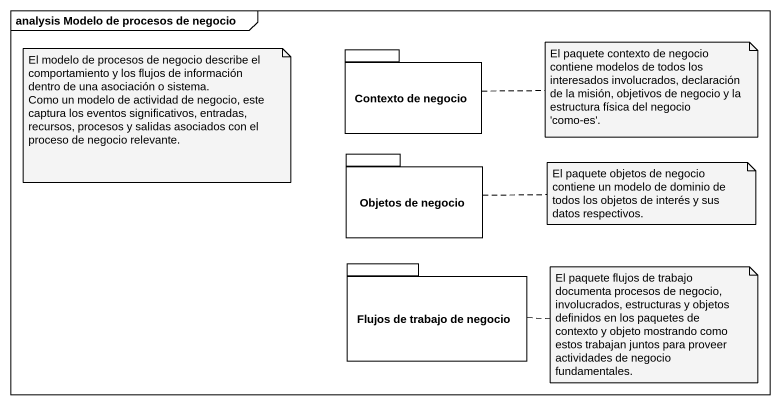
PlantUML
@startuml
mainframe analysis Modelo de procesos de negocio
package "Contexto de negocio" as Contexto_de_negocio {
}
package "Objetos de negocio" as Objetos_de_negocio {
}
package "Flujos de trabajo de negocio" as Flujos_de_trabajo_de_negocio {
}
note as N1
  El modelo de procesos de negocio describe el comportamiento y los flujos de información dentro de una asociación o sistema.
  Como un modelo de actividad de negocio, este captura los eventos significativos, entradas, recursos, procesos y salidas asociados con el proceso de negocio relevante.
end note
note right of Contexto_de_negocio : El paquete contexto de negocio contiene modelos de todos los interesados involucrados, declaración de la misión, objetivos de negocio y la estructura física del negocio 'como-es'.
note right of Objetos_de_negocio : El paquete objetos de negocio contiene un modelo de dominio de todos los objetos de interés y sus datos respectivos.
note right of Flujos_de_trabajo_de_negocio : El paquete flujos de trabajo documenta procesos de negocio, involucrados, estructuras y objetos definidos en los paquetes de contexto y objeto mostrando como estos trabajan juntos para proveer actividades de negocio fundamentales.
@enduml
